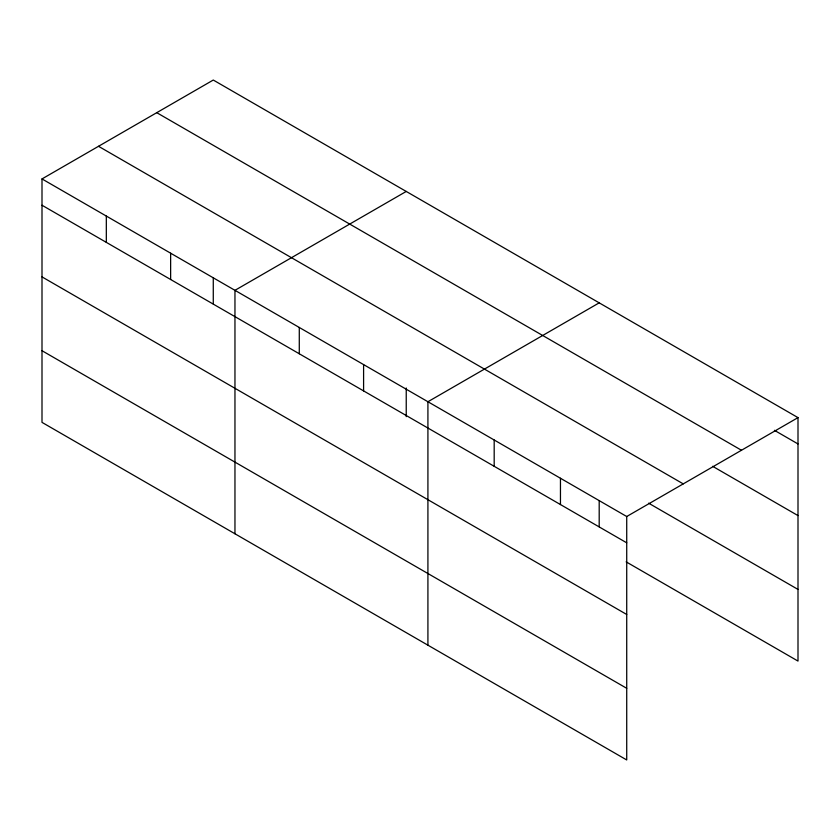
<?xml version="1.0" encoding="UTF-8"?>
<svg xmlns="http://www.w3.org/2000/svg" width="840" height="840" viewBox="0 0 840 840"><rect width="100%" height="100%" fill="white"/><g stroke="black" fill="none" stroke-linecap="round" stroke-linejoin="round"><path stroke-width="1.26" d="M42 178.93L626.724 516.516L626.724 759.958L42 422.373L42 178.93L213.276 80.042L798 417.627L798 661.07L626.147 561.855M406.235 191.447L234.959 290.336L234.959 533.778M599.193 302.852L427.917 401.741L427.917 645.173M626.724 516.516L798 417.627M774.417 430.322L798 443.94M156.755 112.676L741.478 450.261M712.635 466.305L798 515.592M98.522 146.297L683.246 483.882M648.617 503.171L798 589.418M42 205.233L626.724 542.819M42 276.885L626.724 614.481M42 350.711L626.724 688.307M599.193 500.693L599.193 526.754M560.458 478.254L560.458 504.556M494.183 439.992L494.183 466.305M406.235 387.986L406.235 416.651M363.594 364.602L363.594 390.905M299.281 327.464L299.281 353.776M213.276 277.882L213.276 303.944M170.636 253.197L170.636 279.5M106.323 216.069L106.323 242.372"/></g></svg>
